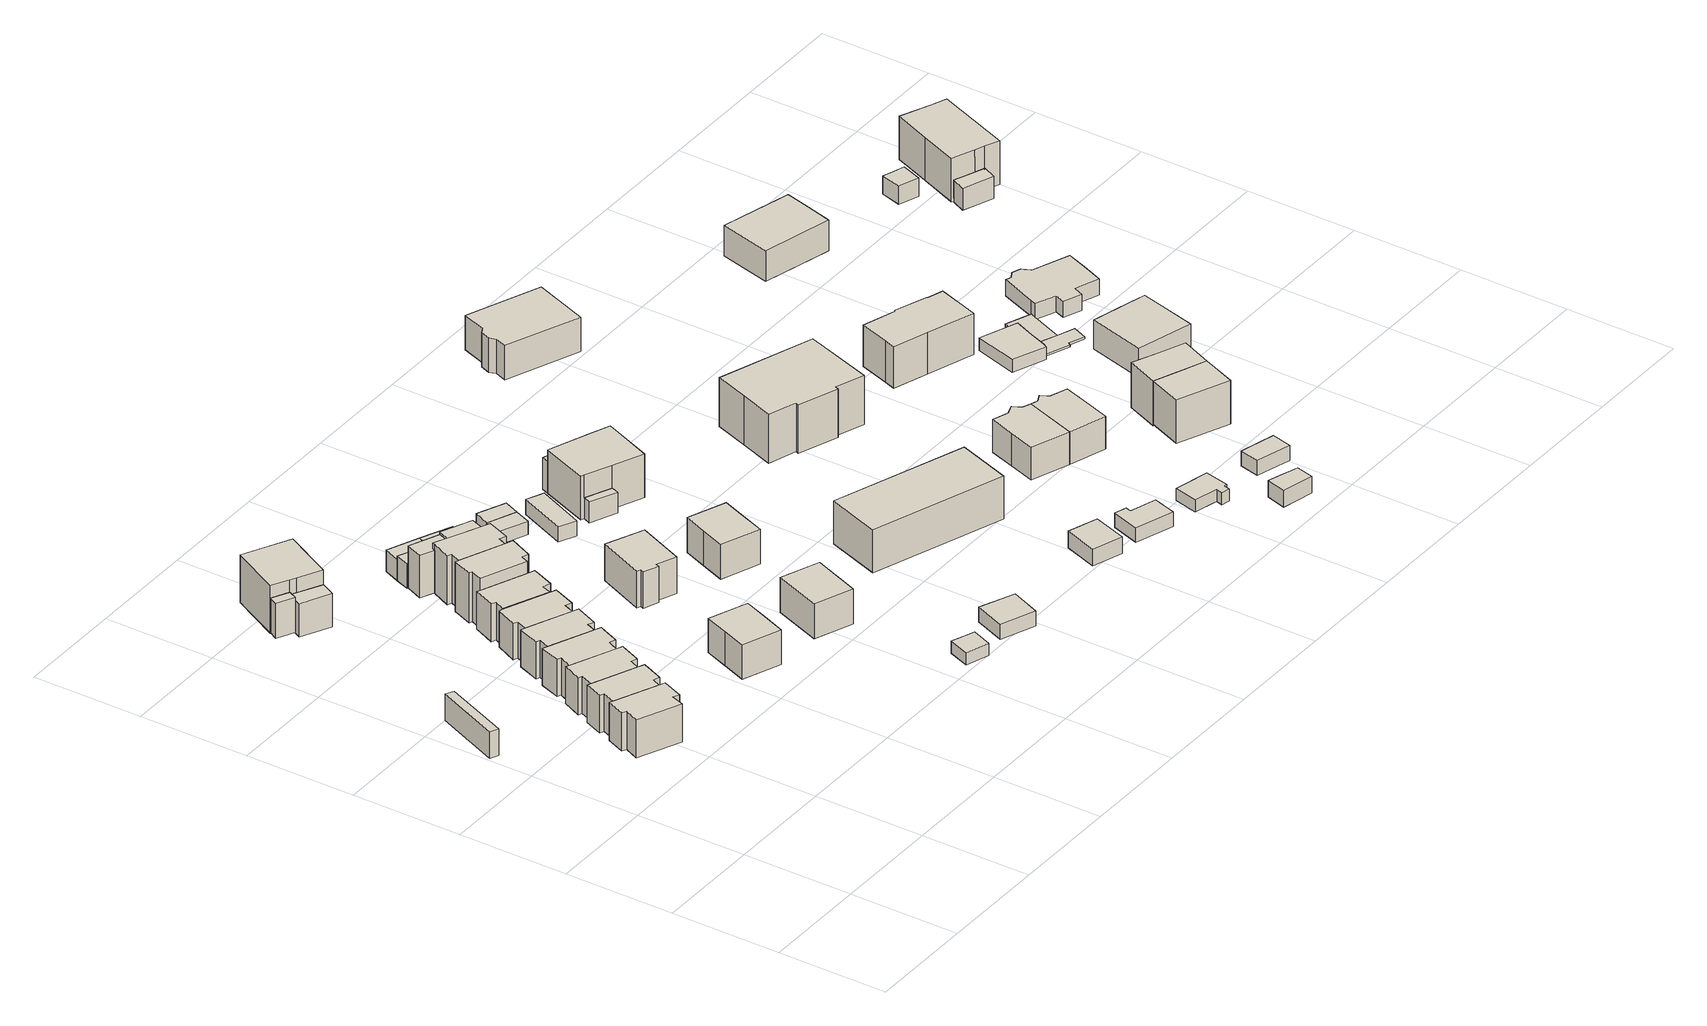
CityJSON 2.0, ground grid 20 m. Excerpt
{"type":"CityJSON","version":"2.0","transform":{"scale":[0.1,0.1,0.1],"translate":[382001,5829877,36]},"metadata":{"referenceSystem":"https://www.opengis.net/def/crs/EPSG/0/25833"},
"CityObjects":{
"building1":{"type":"Building","attributes":{"Gemeindeschluessel":"11000012","BezugspunktDach":"2200","function":"51009_1610","measuredHeight":4.92,"storeysAboveGround":0},"address":[{"country":"Germany","locality":"Berlin"}],"geometry":[{"type":"Solid","lod":"1","boundaries":[[[[0,1,2,3]],[[4,5,6,7]],[[4,7,3,2]],[[5,4,2,1]],[[6,5,1,0]],[[7,6,0,3]]]]}]},
"building2":{"type":"Building","attributes":{"Gemeindeschluessel":"11000012","BezugspunktDach":"2200","function":"31001_1010","measuredHeight":7.1,"storeysAboveGround":2},"address":[{"country":"Germany","locality":"Berlin","thoroughfareNumber":"9H","thoroughfareName":"Beyschlagstraße"}],"geometry":[{"type":"Solid","lod":"1","boundaries":[[[[8,9,10,11,12,13,14,15,16,17]],[[18,19,20,21,22,23,24,25,26,27]],[[18,27,17,16]],[[19,18,16,15]],[[20,19,15,14]],[[21,20,14,13]],[[22,21,13,12]],[[23,22,12,11]],[[24,23,11,10]],[[25,24,10,9]],[[26,25,9,8]],[[27,26,8,17]]]]}]},
"building3":{"type":"Building","attributes":{"Gemeindeschluessel":"11000012","BezugspunktDach":"2200","function":"31001_1010","measuredHeight":6.97,"storeysAboveGround":2},"address":[{"country":"Germany","locality":"Berlin","thoroughfareNumber":"9G","thoroughfareName":"Beyschlagstraße"}],"geometry":[{"type":"Solid","lod":"1","boundaries":[[[[28,29,30,31,32,33,34,35,36,37]],[[38,39,40,41,42,43,44,45,22,21]],[[38,21,37,36]],[[39,38,36,35]],[[40,39,35,34]],[[41,40,34,33]],[[42,41,33,32]],[[43,42,32,31]],[[44,43,31,30]],[[45,44,30,29]],[[22,45,29,28]],[[21,22,28,37]]]]}]},
"building4":{"type":"Building","attributes":{"Gemeindeschluessel":"11000012","BezugspunktDach":"2200","function":"31001_1010","measuredHeight":6.94,"storeysAboveGround":2},"address":[{"country":"Germany","locality":"Berlin","thoroughfareNumber":"9F","thoroughfareName":"Beyschlagstraße"}],"geometry":[{"type":"Solid","lod":"1","boundaries":[[[[46,47,48,49,50,51,52,53,54,55]],[[56,57,58,59,60,61,62,63,42,41]],[[56,41,55,54]],[[57,56,54,53]],[[58,57,53,52]],[[59,58,52,51]],[[60,59,51,50]],[[61,60,50,49]],[[62,61,49,48]],[[63,62,48,47]],[[42,63,47,46]],[[41,42,46,55]]]]}]},
"building5":{"type":"Building","attributes":{"Gemeindeschluessel":"11000012","BezugspunktDach":"2200","function":"31001_1010","measuredHeight":6.97,"storeysAboveGround":2},"address":[{"country":"Germany","locality":"Berlin","thoroughfareNumber":"9E","thoroughfareName":"Beyschlagstraße"}],"geometry":[{"type":"Solid","lod":"1","boundaries":[[[[50,64,65,66,67,68,69,70,71,51]],[[72,73,74,75,76,77,78,79,60,59]],[[72,59,51,71]],[[73,72,71,70]],[[74,73,70,69]],[[75,74,69,68]],[[76,75,68,67]],[[77,76,67,66]],[[78,77,66,65]],[[79,78,65,64]],[[60,79,64,50]],[[59,60,50,51]]]]}]},
"building6":{"type":"Building","attributes":{"Gemeindeschluessel":"11000012","BezugspunktDach":"2200","function":"31001_1010","measuredHeight":6.93,"storeysAboveGround":2},"address":[{"country":"Germany","locality":"Berlin","thoroughfareNumber":"9D","thoroughfareName":"Beyschlagstraße"}],"geometry":[{"type":"Solid","lod":"1","boundaries":[[[[67,80,81,82,83,84,85,86,87,68]],[[88,89,90,91,92,93,94,95,76,75]],[[88,75,68,87]],[[89,88,87,86]],[[90,89,86,85]],[[91,90,85,84]],[[92,91,84,83]],[[93,92,83,82]],[[94,93,82,81]],[[95,94,81,80]],[[76,95,80,67]],[[75,76,67,68]]]]}]},
"building7":{"type":"Building","attributes":{"Gemeindeschluessel":"11000012","function":"31001_1010"},"address":[{"country":"Germany","locality":"Berlin","thoroughfareNumber":"11A","thoroughfareName":"Beyschlagstraße"}],"children":["building7-1","building7-2","building7-3"]},
"building7-1":{"type":"BuildingPart","attributes":{"BezugspunktDach":"2200","measuredHeight":11.48,"storeysAboveGround":2},"parents":["building7"],"geometry":[{"type":"MultiSurface","lod":"1","boundaries":[[[96,97,98,99,100,101]],[[102,103,104,105,106,107]],[[102,107,101,100]],[[103,102,100,99]],[[104,103,99,98]],[[108,109,98,97]],[[106,110,108,105,97,96]],[[107,106,111,112,113,114,115,96,101]],[[105,104,109,108]],[[105,108,110,106]],[[115,114,113,112,111]]]}]},
"building7-2":{"type":"BuildingPart","attributes":{"BezugspunktDach":"2200","measuredHeight":6.22,"storeysAboveGround":2},"parents":["building7"],"geometry":[{"type":"MultiSurface","lod":"1","boundaries":[[[116,109,110,117,118]],[[119,106,104,120,121]],[[119,121,118,117]],[[106,119,122,112]],[[123,105,124]],[[120,104,109,116]],[[121,120,116,118]],[[112,122,117,110]],[[125,104,124,105,108,109]],[[106,110,108,105,123]]]}]},
"building7-3":{"type":"BuildingPart","attributes":{"BezugspunktDach":"2200","measuredHeight":6.48,"storeysAboveGround":2},"parents":["building7"],"geometry":[{"type":"MultiSurface","lod":"1","boundaries":[[[126,115,114,127]],[[113,112,122,128]],[[113,128,127,114]],[[117,110,115,126]],[[128,122,126,127]],[[112,113,114,115]],[[122,112,110,117]]]}]},
"building8":{"type":"Building","attributes":{"Gemeindeschluessel":"11000012","BezugspunktDach":"2200","function":"31001_1010","measuredHeight":6.89,"storeysAboveGround":2},"address":[{"country":"Germany","locality":"Berlin","thoroughfareNumber":"9C","thoroughfareName":"Beyschlagstraße"}],"geometry":[{"type":"Solid","lod":"1","boundaries":[[[[83,129,130,131,132,133,134,135,136,84]],[[137,138,139,140,141,142,143,144,145,146]],[[137,146,84,136]],[[138,137,136,135]],[[139,138,135,134]],[[140,139,134,133]],[[141,140,133,132]],[[142,141,132,131]],[[143,142,131,130]],[[144,143,130,129]],[[145,144,129,83]],[[146,145,83,84]]]]}]},
"building9":{"type":"Building","attributes":{"Gemeindeschluessel":"11000012","BezugspunktDach":"2200","function":"31001_1010","measuredHeight":6.99,"storeysAboveGround":2},"address":[{"country":"Germany","locality":"Berlin","thoroughfareNumber":"9B","thoroughfareName":"Beyschlagstraße"}],"geometry":[{"type":"Solid","lod":"1","boundaries":[[[[147,148,149,150,151,152,153,154,155,156]],[[157,158,159,160,161,162,163,164,165,166]],[[157,166,156,155]],[[158,157,155,154]],[[159,158,154,153]],[[160,159,153,152]],[[161,160,152,151]],[[162,161,151,150]],[[163,162,150,149]],[[164,163,149,148]],[[165,164,148,147]],[[166,165,147,156]]]]}]},
"building10":{"type":"Building","attributes":{"Gemeindeschluessel":"11000012","BezugspunktDach":"2200","function":"31001_1010","measuredHeight":9.22,"storeysAboveGround":1},"address":[{"country":"Germany","locality":"Berlin","thoroughfareNumber":"7D","thoroughfareName":"Beyschlagstraße"}],"geometry":[{"type":"Solid","lod":"1","boundaries":[[[[167,168,169,170,171,172]],[[173,174,175,176,177,178]],[[173,178,172,171]],[[174,173,171,170]],[[175,174,170,169]],[[176,175,169,168]],[[177,176,168,167]],[[178,177,167,172]]]]}]},
"building11":{"type":"Building","attributes":{"Gemeindeschluessel":"11000012","BezugspunktDach":"2200","function":"31001_1010","measuredHeight":9.22,"storeysAboveGround":2},"address":[{"country":"Germany","locality":"Berlin","thoroughfareNumber":"9A","thoroughfareName":"Beyschlagstraße"}],"geometry":[{"type":"Solid","lod":"1","boundaries":[[[[179,180,181,182,183,184,185,186,187,188]],[[189,190,191,192,193,194,195,196,197,198]],[[189,198,188,187]],[[190,189,187,186]],[[191,190,186,185]],[[192,191,185,184]],[[193,192,184,183]],[[194,193,183,182]],[[195,194,182,181]],[[196,195,181,180]],[[197,196,180,179]],[[198,197,179,188]]]]}]},
"building12":{"type":"Building","attributes":{"Gemeindeschluessel":"11000012","BezugspunktDach":"2200","function":"31001_2463","measuredHeight":7.92,"storeysAboveGround":1},"address":[{"country":"Germany","locality":"Berlin","thoroughfareNumber":"9 (2)","thoroughfareName":"Beyschlagstraße"}],"geometry":[{"type":"Solid","lod":"1","boundaries":[[[[199,200,201,202,203,204]],[[205,206,207,208,209,210]],[[205,210,204,203]],[[206,205,203,202]],[[207,206,202,201]],[[208,207,201,200]],[[209,208,200,199]],[[210,209,199,204]]]]}]},
"building13":{"type":"Building","attributes":{"Gemeindeschluessel":"11000012","BezugspunktDach":"2200","function":"31001_1010","measuredHeight":9.06,"storeysAboveGround":2},"address":[{"country":"Germany","locality":"Berlin","thoroughfareNumber":"9","thoroughfareName":"Beyschlagstraße"}],"geometry":[{"type":"Solid","lod":"1","boundaries":[[[[211,212,213,214,215,216,217,218,219,220,221]],[[222,223,224,225,226,227,228,229,230,193,192]],[[222,192,221,220]],[[223,222,220,219]],[[224,223,219,218]],[[225,224,218,217]],[[226,225,217,216]],[[227,226,216,215]],[[228,227,215,214]],[[229,228,214,213]],[[230,229,213,212]],[[193,230,212,211]],[[192,193,211,221]]]]}]},
"building14":{"type":"Building","attributes":{"Gemeindeschluessel":"11000012","BezugspunktDach":"2200","function":"31001_1312","measuredHeight":3.1,"storeysAboveGround":1},"address":[{"country":"Germany","locality":"Berlin","thoroughfareNumber":"1 (7)","thoroughfareName":"Am Tegelgrund"}],"geometry":[{"type":"Solid","lod":"1","boundaries":[[[[231,232,233,234,235]],[[236,237,238,239,240]],[[236,240,235,234]],[[237,236,234,233]],[[238,237,233,232]],[[239,238,232,231]],[[240,239,231,235]]]]}]},
"building15":{"type":"Building","attributes":{"Gemeindeschluessel":"11000012","BezugspunktDach":"2200","function":"31001_2463","measuredHeight":5.17,"storeysAboveGround":1},"address":[{"country":"Germany","locality":"Berlin","thoroughfareNumber":"9G (1)","thoroughfareName":"Beyschlagstraße"}],"geometry":[{"type":"Solid","lod":"1","boundaries":[[[[241,242,243,244,245,246]],[[247,248,249,206,250,251]],[[247,251,246,245]],[[248,247,245,244]],[[249,248,244,243]],[[206,249,243,242]],[[250,206,242,241]],[[251,250,241,246]]]]}]},
"building16":{"type":"Building","attributes":{"Gemeindeschluessel":"11000012","BezugspunktDach":"2200","function":"31001_2463","measuredHeight":3.97,"storeysAboveGround":1},"address":[{"country":"Germany","locality":"Berlin","thoroughfareNumber":"9B (1)","thoroughfareName":"Beyschlagstraße"}],"geometry":[{"type":"Solid","lod":"1","boundaries":[[[[252,253,254,255]],[[256,257,249,247]],[[256,247,255,254]],[[257,256,254,253]],[[249,257,253,252]],[[247,249,252,255]]]]}]},
"building17":{"type":"Building","attributes":{"Gemeindeschluessel":"11000012","BezugspunktDach":"2200","function":"31001_2463","measuredHeight":8.81,"storeysAboveGround":1},"address":[{"country":"Germany","locality":"Berlin","thoroughfareNumber":"9 (1)","thoroughfareName":"Beyschlagstraße"}],"geometry":[{"type":"Solid","lod":"1","boundaries":[[[[258,259,260,261]],[[206,262,263,207]],[[206,207,261,260]],[[262,206,260,259]],[[263,262,259,258]],[[207,263,258,261]]]]}]},
"building18":{"type":"Building","attributes":{"Gemeindeschluessel":"11000012","BezugspunktDach":"2200","function":"31001_2463","measuredHeight":4.01,"storeysAboveGround":1},"address":[{"country":"Germany","locality":"Berlin","thoroughfareNumber":"9D (1)","thoroughfareName":"Beyschlagstraße"}],"geometry":[{"type":"Solid","lod":"1","boundaries":[[[[264,265,252,266]],[[249,267,262,206]],[[249,206,266,252]],[[267,249,252,265]],[[262,267,265,264]],[[206,262,264,266]]]]}]},
"building19":{"type":"Building","attributes":{"Gemeindeschluessel":"11000012","BezugspunktDach":"2200","function":"31001_2463","measuredHeight":4.01,"storeysAboveGround":1},"address":[{"country":"Germany","locality":"Berlin","thoroughfareNumber":"9C (1)","thoroughfareName":"Beyschlagstraße"}],"geometry":[{"type":"Solid","lod":"1","boundaries":[[[[265,268,253,252]],[[257,269,267,249]],[[257,249,252,253]],[[269,257,253,268]],[[267,269,268,265]],[[249,267,265,252]]]]}]},
"building20":{"type":"Building","attributes":{"Gemeindeschluessel":"11000012","BezugspunktDach":"2200","function":"31001_1010","measuredHeight":8.85,"storeysAboveGround":1},"address":[{"country":"Germany","locality":"Berlin","thoroughfareNumber":"7C","thoroughfareName":"Beyschlagstraße"}],"geometry":[{"type":"Solid","lod":"1","boundaries":[[[[270,271,272,273,274]],[[275,276,277,278,279]],[[275,279,274,273]],[[276,275,273,272]],[[277,276,272,271]],[[278,277,271,270]],[[279,278,270,274]]]]}]},
"building21":{"type":"Building","attributes":{"Gemeindeschluessel":"11000012","BezugspunktDach":"2200","function":"31001_1010","measuredHeight":8.22,"storeysAboveGround":1},"address":[{"country":"Germany","locality":"Berlin","thoroughfareNumber":"7A","thoroughfareName":"Beyschlagstraße"}],"geometry":[{"type":"Solid","lod":"1","boundaries":[[[[280,281,282,283,284,285,286,287]],[[288,289,290,291,292,293,294,295]],[[288,295,287,286]],[[289,288,286,285]],[[290,289,285,284]],[[291,290,284,283]],[[292,291,283,282]],[[293,292,282,281]],[[294,293,281,280]],[[295,294,280,287]]]]}]},
"building22":{"type":"Building","attributes":{"Gemeindeschluessel":"11000012","BezugspunktDach":"2200","function":"31001_1312","measuredHeight":2.81,"storeysAboveGround":1},"address":[{"country":"Germany","locality":"Berlin","thoroughfareNumber":"1 (6)","thoroughfareName":"Am Tegelgrund"}],"geometry":[{"type":"Solid","lod":"1","boundaries":[[[[296,297,298,299]],[[300,301,302,303]],[[300,303,299,298]],[[301,300,298,297]],[[302,301,297,296]],[[303,302,296,299]]]]}]},
"building23":{"type":"Building","attributes":{"Gemeindeschluessel":"11000012","BezugspunktDach":"2200","function":"31001_2463","measuredHeight":2.48,"storeysAboveGround":1},"address":[{"country":"Germany","locality":"Berlin","thoroughfareNumber":"9A (2)","thoroughfareName":"Beyschlagstraße"}],"geometry":[{"type":"Solid","lod":"1","boundaries":[[[[304,305,306,307]],[[308,309,310,311]],[[308,311,307,306]],[[309,308,306,305]],[[310,309,305,304]],[[311,310,304,307]]]]}]},
"building24":{"type":"Building","attributes":{"Gemeindeschluessel":"11000012","BezugspunktDach":"2200","function":"31001_2463","measuredHeight":2.49,"storeysAboveGround":1},"address":[{"country":"Germany","locality":"Berlin","thoroughfareNumber":"9A (1)","thoroughfareName":"Beyschlagstraße"}],"geometry":[{"type":"Solid","lod":"1","boundaries":[[[[305,312,313,306]],[[314,315,309,308]],[[314,308,306,313]],[[315,314,313,312]],[[309,315,312,305]],[[308,309,305,306]]]]}]},
"building25":{"type":"Building","attributes":{"Gemeindeschluessel":"11000012","BezugspunktDach":"2200","function":"31001_1010","measuredHeight":8.07,"storeysAboveGround":1},"address":[{"country":"Germany","locality":"Berlin","thoroughfareNumber":"7B","thoroughfareName":"Beyschlagstraße"}],"geometry":[{"type":"Solid","lod":"1","boundaries":[[[[316,317,318,319,320,321]],[[322,323,324,325,326,327]],[[322,327,321,320]],[[323,322,320,319]],[[324,323,319,318]],[[325,324,318,317]],[[326,325,317,316]],[[327,326,316,321]]]]}]},
"building26":{"type":"Building","attributes":{"Gemeindeschluessel":"11000012","BezugspunktDach":"2200","function":"31001_2463","measuredHeight":2.75,"storeysAboveGround":1},"address":[{"country":"Germany","locality":"Berlin","thoroughfareNumber":"7 (1)","thoroughfareName":"Beyschlagstraße"}],"geometry":[{"type":"Solid","lod":"1","boundaries":[[[[328,329,330,331]],[[332,333,334,335]],[[332,335,331,330]],[[333,332,330,329]],[[334,333,329,328]],[[335,334,328,331]]]]}]},
"building27":{"type":"Building","attributes":{"Gemeindeschluessel":"11000012","function":"31001_1010"},"address":[{"country":"Germany","locality":"Berlin","thoroughfareNumber":"7","thoroughfareName":"Beyschlagstraße"}],"children":["building27-1","building27-2","building27-3"]},
"building27-1":{"type":"BuildingPart","attributes":{"BezugspunktDach":"2200","measuredHeight":10.33,"storeysAboveGround":2},"parents":["building27"],"geometry":[{"type":"MultiSurface","lod":"1","boundaries":[[[336,337,338,339,340,341,342]],[[343,344,345,346,347,348,349]],[[343,349,342,341]],[[350,351,341,340]],[[345,344,340,339]],[[346,345,339,338]],[[347,346,338,337]],[[352,353,337,336]],[[349,348,336,342]],[[344,343,351,350]],[[348,347,353,352]]]}]},
"building27-2":{"type":"BuildingPart","attributes":{"BezugspunktDach":"2200","measuredHeight":3.9,"storeysAboveGround":2},"parents":["building27"],"geometry":[{"type":"MultiSurface","lod":"1","boundaries":[[[354,353,352,355]],[[348,347,356,357]],[[348,357,355,352]],[[356,347,353,354]],[[357,356,354,355]],[[347,348,352,353,358]]]}]},
"building27-3":{"type":"BuildingPart","attributes":{"BezugspunktDach":"2200","measuredHeight":5.83,"storeysAboveGround":2},"parents":["building27"],"geometry":[{"type":"MultiSurface","lod":"1","boundaries":[[[350,359,360,351]],[[361,362,344,343]],[[361,343,351,360]],[[362,361,360,359]],[[344,362,359,350]],[[343,344,350,351,363]]]}]},
"building28":{"type":"Building","attributes":{"Gemeindeschluessel":"11000012","BezugspunktDach":"2200","function":"31001_1312","measuredHeight":3.16,"storeysAboveGround":1},"address":[{"country":"Germany","locality":"Berlin","thoroughfareNumber":"1 (5)","thoroughfareName":"Am Tegelgrund"}],"geometry":[{"type":"Solid","lod":"1","boundaries":[[[[364,365,366,367]],[[368,369,370,371]],[[368,371,367,366]],[[369,368,366,365]],[[370,369,365,364]],[[371,370,364,367]]]]}]},
"building29":{"type":"Building","attributes":{"Gemeindeschluessel":"11000012","BezugspunktDach":"2200","function":"31001_1010","measuredHeight":9.58,"storeysAboveGround":2},"address":[{"country":"Germany","locality":"Berlin","thoroughfareNumber":"5A, 5B, 5C, 5D","thoroughfareName":"Beyschlagstraße"}],"geometry":[{"type":"Solid","lod":"1","boundaries":[[[[372,373,374,375]],[[376,377,378,379]],[[376,379,375,374]],[[377,376,374,373]],[[378,377,373,372]],[[379,378,372,375]]]]}]},
"building30":{"type":"Building","attributes":{"Gemeindeschluessel":"11000012","BezugspunktDach":"2200","function":"31001_1312","measuredHeight":2.61,"storeysAboveGround":1},"address":[{"country":"Germany","locality":"Berlin","thoroughfareNumber":"1 (4)","thoroughfareName":"Am Tegelgrund"}],"geometry":[{"type":"Solid","lod":"1","boundaries":[[[[380,381,382,383,384,385]],[[386,387,388,389,390,391]],[[386,391,385,384]],[[387,386,384,383]],[[388,387,383,382]],[[389,388,382,381]],[[390,389,381,380]],[[391,390,380,385]]]]}]},
"building31":{"type":"Building","attributes":{"Gemeindeschluessel":"11000012","BezugspunktDach":"2200","function":"31001_1312","measuredHeight":2.2,"storeysAboveGround":1},"address":[{"country":"Germany","locality":"Berlin","thoroughfareNumber":"1 (3)","thoroughfareName":"Am Tegelgrund"}],"geometry":[{"type":"Solid","lod":"1","boundaries":[[[[392,393,394,395,396,397,398,399]],[[400,401,402,403,404,405,406,407]],[[400,407,399,398]],[[401,400,398,397]],[[402,401,397,396]],[[403,402,396,395]],[[404,403,395,394]],[[405,404,394,393]],[[406,405,393,392]],[[407,406,392,399]]]]}]},
"building32":{"type":"Building","attributes":{"Gemeindeschluessel":"11000012","BezugspunktDach":"2200","function":"31001_1312","measuredHeight":3.75,"storeysAboveGround":1},"address":[{"country":"Germany","locality":"Berlin","thoroughfareNumber":"1 (2)","thoroughfareName":"Am Tegelgrund"}],"geometry":[{"type":"Solid","lod":"1","boundaries":[[[[408,409,410,411,412]],[[413,414,415,416,417]],[[413,417,412,411]],[[414,413,411,410]],[[415,414,410,409]],[[416,415,409,408]],[[417,416,408,412]]]]}]},
"building33":{"type":"Building","attributes":{"Gemeindeschluessel":"11000012","BezugspunktDach":"2200","function":"31001_1010","measuredHeight":12.47,"storeysAboveGround":2},"address":[{"country":"Germany","locality":"Berlin","thoroughfareNumber":"5","thoroughfareName":"Beyschlagstraße"}],"geometry":[{"type":"Solid","lod":"1","boundaries":[[[[418,419,420,421,422,423,424,425,426,427]],[[428,429,430,431,432,433,434,435,436,437]],[[428,437,427,426]],[[429,428,426,425]],[[430,429,425,424]],[[431,430,424,423]],[[432,431,423,422]],[[433,432,422,421]],[[434,433,421,420]],[[435,434,420,419]],[[436,435,419,418]],[[437,436,418,427]]]]}]},
"building34":{"type":"Building","attributes":{"Gemeindeschluessel":"11000012","BezugspunktDach":"2200","function":"31001_1010","measuredHeight":8.76,"storeysAboveGround":2},"address":[{"country":"Germany","locality":"Berlin","thoroughfareNumber":"3B","thoroughfareName":"Beyschlagstraße"}],"geometry":[{"type":"Solid","lod":"1","boundaries":[[[[438,439,440,441,442,443,444,445,446]],[[447,448,449,450,451,452,453,454,455]],[[447,455,446,445]],[[448,447,445,444]],[[449,448,444,443]],[[450,449,443,442]],[[451,450,442,441]],[[452,451,441,440]],[[453,452,440,439]],[[454,453,439,438]],[[455,454,438,446]]]]}]},
"building35":{"type":"Building","attributes":{"Gemeindeschluessel":"11000012","BezugspunktDach":"2200","function":"31001_1312","measuredHeight":2.81,"storeysAboveGround":1},"address":[{"country":"Germany","locality":"Berlin","thoroughfareNumber":"1 (1)","thoroughfareName":"Am Tegelgrund"}],"geometry":[{"type":"Solid","lod":"1","boundaries":[[[[456,457,458,459]],[[460,461,462,463]],[[460,463,459,458]],[[461,460,458,457]],[[462,461,457,456]],[[463,462,456,459]]]]}]},
"building36":{"type":"Building","attributes":{"Gemeindeschluessel":"11000012","BezugspunktDach":"2200","function":"31001_1010","measuredHeight":8.23,"storeysAboveGround":1},"address":[{"country":"Germany","locality":"Berlin","thoroughfareNumber":"6B","thoroughfareName":"Beyschlagstraße"}],"geometry":[{"type":"Solid","lod":"1","boundaries":[[[[464,465,466,467,468,469,470,471]],[[472,473,474,475,476,477,478,479]],[[472,479,471,470]],[[473,472,470,469]],[[474,473,469,468]],[[475,474,468,467]],[[476,475,467,466]],[[477,476,466,465]],[[478,477,465,464]],[[479,478,464,471]]]]}]},
"building37":{"type":"Building","attributes":{"Gemeindeschluessel":"11000012","BezugspunktDach":"2200","function":"31001_1010","measuredHeight":8.71,"storeysAboveGround":2},"address":[{"country":"Germany","locality":"Berlin","thoroughfareNumber":"3A","thoroughfareName":"Beyschlagstraße"}],"geometry":[{"type":"Solid","lod":"1","boundaries":[[[[480,481,482,483,484,485,440,439,438]],[[453,452,486,487,488,489,490,491,454]],[[453,454,438,439]],[[452,453,439,440]],[[486,452,440,485]],[[487,486,485,484]],[[488,487,484,483]],[[489,488,483,482]],[[490,489,482,481]],[[491,490,481,480]],[[454,491,480,438]]]]}]},
"building38":{"type":"Building","attributes":{"Gemeindeschluessel":"11000012","BezugspunktDach":"2200","function":"31001_1010","measuredHeight":9.96,"storeysAboveGround":2},"address":[{"country":"Germany","locality":"Berlin","thoroughfareNumber":"1A","thoroughfareName":"Am Tegelgrund"}],"geometry":[{"type":"Solid","lod":"1","boundaries":[[[[492,493,494,495,496]],[[497,498,499,500,501]],[[497,501,496,495]],[[498,497,495,494]],[[499,498,494,493]],[[500,499,493,492]],[[501,500,492,496]]]]}]},
"building39":{"type":"Building","attributes":{"Gemeindeschluessel":"11000012","BezugspunktDach":"2200","function":"31001_1010","measuredHeight":10.19,"storeysAboveGround":2},"address":[{"country":"Germany","locality":"Berlin","thoroughfareNumber":"1B","thoroughfareName":"Am Tegelgrund"}],"geometry":[{"type":"Solid","lod":"1","boundaries":[[[[493,502,503,504,495]],[[505,506,507,508,509]],[[505,509,495,504]],[[506,505,504,503]],[[507,506,503,502]],[[508,507,502,493]],[[509,508,493,495]]]]}]},
"building40":{"type":"Building","attributes":{"Gemeindeschluessel":"11000012","BezugspunktDach":"2200","function":"31001_1010","measuredHeight":8.92,"storeysAboveGround":2},"address":[{"country":"Germany","locality":"Berlin","thoroughfareNumber":"3","thoroughfareName":"Beyschlagstraße"}],"geometry":[{"type":"Solid","lod":"1","boundaries":[[[[510,511,512,513,514,515,516,517,518,519]],[[520,521,522,523,524,525,526,527,528,529]],[[520,529,519,518]],[[521,520,518,517]],[[522,521,517,516]],[[523,522,516,515]],[[524,523,515,514]],[[525,524,514,513]],[[526,525,513,512]],[[527,526,512,511]],[[528,527,511,510]],[[529,528,510,519]]]]}]},
"building41":{"type":"Building","attributes":{"Gemeindeschluessel":"11000012","BezugspunktDach":"2200","function":"31001_2463","measuredHeight":2.43,"storeysAboveGround":1},"address":[{"country":"Germany","locality":"Berlin","thoroughfareNumber":"3 (1)","thoroughfareName":"Beyschlagstraße"}],"geometry":[{"type":"Solid","lod":"1","boundaries":[[[[530,531,532,533,534,535]],[[536,537,538,539,540,541]],[[536,541,535,534]],[[537,536,534,533]],[[538,537,533,532]],[[539,538,532,531]],[[540,539,531,530]],[[541,540,530,535]]]]}]},
"building42":{"type":"Building","attributes":{"Gemeindeschluessel":"11000012","BezugspunktDach":"2200","function":"31001_2000","measuredHeight":0.34,"storeysAboveGround":1},"address":[{"country":"Germany","locality":"Berlin","thoroughfareNumber":"1 (1)","thoroughfareName":"Beyschlagstraße"}],"geometry":[{"type":"Solid","lod":"1","boundaries":[[[[542,543,544,545,546,547,548]],[[538,549,550,551,552,553,539]],[[538,539,548,547]],[[549,538,547,546]],[[550,549,546,545]],[[551,550,545,544]],[[552,551,544,543]],[[553,552,543,542]],[[539,553,542,548]]]]}]},
"building43":{"type":"Building","attributes":{"Gemeindeschluessel":"11000012","BezugspunktDach":"2200","function":"31001_1010","measuredHeight":6.81,"storeysAboveGround":1},"address":[{"country":"Germany","locality":"Berlin","thoroughfareNumber":"1C","thoroughfareName":"Am Tegelgrund"}],"geometry":[{"type":"Solid","lod":"1","boundaries":[[[[554,555,556,557,558,559]],[[560,561,562,563,564,565]],[[560,565,559,558]],[[561,560,558,557]],[[562,561,557,556]],[[563,562,556,555]],[[564,563,555,554]],[[565,564,554,559]]]]}]},
"building44":{"type":"Building","attributes":{"Gemeindeschluessel":"11000012","BezugspunktDach":"2200","function":"51009_1610","measuredHeight":0.373,"storeysAboveGround":0},"address":[{"country":"Germany","locality":"Berlin"}],"geometry":[{"type":"Solid","lod":"1","boundaries":[[[[546,566,567,568,569,547]],[[537,570,571,572,549,538]],[[537,538,547,569]],[[570,537,569,568]],[[571,570,568,567]],[[572,571,567,566]],[[549,572,566,546]],[[538,549,546,547]]]]}]},
"building45":{"type":"Building","attributes":{"Gemeindeschluessel":"11000012","BezugspunktDach":"2200","function":"31001_1010","measuredHeight":7.42,"storeysAboveGround":1},"address":[{"country":"Germany","locality":"Berlin","thoroughfareNumber":"4","thoroughfareName":"Beyschlagstraße"}],"geometry":[{"type":"Solid","lod":"1","boundaries":[[[[573,574,575,576,577]],[[578,579,580,581,582]],[[578,582,577,576]],[[579,578,576,575]],[[580,579,575,574]],[[581,580,574,573]],[[582,581,573,577]]]]}]},
"building46":{"type":"Building","attributes":{"Gemeindeschluessel":"11000012","BezugspunktDach":"2200","function":"31001_1010","measuredHeight":3,"storeysAboveGround":2},"address":[{"country":"Germany","locality":"Berlin","thoroughfareNumber":"1","thoroughfareName":"Beyschlagstraße"}],"geometry":[{"type":"Solid","lod":"1","boundaries":[[[[583,584,585,586,587,588,589,590,591,592,593,594,595,596,597]],[[571,598,599,600,601,602,603,604,605,606,607,608,609,610,572]],[[571,572,597,596]],[[598,571,596,595]],[[599,598,595,594]],[[600,599,594,593]],[[601,600,593,592]],[[602,601,592,591]],[[603,602,591,590]],[[604,603,590,589]],[[605,604,589,588]],[[606,605,588,587]],[[607,606,587,586]],[[608,607,586,585]],[[609,608,585,584]],[[610,609,584,583]],[[572,610,583,597]]]]}]},
"building47":{"type":"Building","attributes":{"Gemeindeschluessel":"11000012","BezugspunktDach":"2200","function":"31001_2000","measuredHeight":4.11,"storeysAboveGround":1},"address":[{"country":"Germany","locality":"Berlin","thoroughfareNumber":"2 (4)","thoroughfareName":"Beyschlagstraße"}],"geometry":[{"type":"Solid","lod":"1","boundaries":[[[[611,612,613,614,615]],[[616,617,618,619,620]],[[616,620,615,614]],[[617,616,614,613]],[[618,617,613,612]],[[619,618,612,611]],[[620,619,611,615]]]]}]},
"building48":{"type":"Building","attributes":{"Gemeindeschluessel":"11000012","function":"31001_1010"},"address":[{"country":"Germany","locality":"Berlin","thoroughfareNumber":"2","thoroughfareName":"Beyschlagstraße"}],"children":["building48-1","building48-2"]},
"building48-1":{"type":"BuildingPart","attributes":{"BezugspunktDach":"2200","measuredHeight":11.55,"storeysAboveGround":2},"parents":["building48"],"geometry":[{"type":"MultiSurface","lod":"1","boundaries":[[[621,622,623,624,625,626,627,628,629]],[[630,631,632,633,634,635,636,637,638]],[[630,638,629,628]],[[631,630,628,627]],[[632,631,627,626]],[[633,632,626,625]],[[634,633,625,624]],[[635,634,624,623]],[[636,635,623,622]],[[639,640,641,622,621]],[[638,642,643,639,621,629]],[[637,636,641,640,639]],[[637,639,643,642]]]}]},
"building48-2":{"type":"BuildingPart","attributes":{"BezugspunktDach":"2200","measuredHeight":4.71,"storeysAboveGround":2},"parents":["building48"],"geometry":[{"type":"MultiSurface","lod":"1","boundaries":[[[644,640,643,645]],[[646,647,648,649]],[[646,649,645,643]],[[647,646,642,637,636,640]],[[648,647,640,644]],[[649,648,644,645]],[[640,636,637,639]],[[643,639,637,642]]]}]}
},
"vertices":[
[18,673,54],[68,790,54],[54,798,54],[3,680,54],[54,798,4],[68,790,4],[18,673,4],[3,680,4],
[211,458,74],[219,481,74],[230,476,74],[246,514,74],[236,518,74],[158,552,74],[151,555,74],[137,522,74],[145,518,74],[133,492,74],[145,518,3],[137,522,3],[151,555,3],[158,552,3],[236,518,3],[246,514,3],[230,476,3],[219,481,3],[211,458,3],[133,492,3],
[236,518,73],[244,535,73],[255,530,73],[272,570,73],[261,575,73],[181,609,73],[174,612,73],[160,579,73],[168,576,73],[158,552,73],[168,576,3],[160,579,3],[174,612,3],[181,609,3],[261,575,3],[272,570,3],[255,530,3],[244,535,3],
[261,575,72],[269,593,72],[280,589,72],[297,628,72],[286,633,72],[206,667,72],[200,670,72],[184,635,72],[191,633,72],[181,609,72],[191,633,3],[184,635,3],[200,670,3],[206,667,3],[286,633,3],[297,628,3],[280,589,3],[269,593,3],
[295,652,72],[306,647,72],[323,686,72],[311,691,72],[231,725,72],[223,729,72],[209,692,72],[216,689,72],[216,689,3],[209,692,3],[223,729,3],[231,725,3],[311,691,3],[323,686,3],[306,647,3],[295,652,3],
[318,708,72],[329,703,72],[347,744,72],[336,749,72],[256,783,72],[248,786,72],[232,747,72],[239,744,72],[239,744,3],[232,747,3],[248,786,3],[256,783,3],[336,749,3],[347,744,3],[329,703,3],[318,708,3],
[139,1147,92],[150,1141,92],[191,1119,92],[238,1208,92],[155,1251,92],[109,1163,92],[155,1251,3],[238,1208,3],[191,1119,3],[150,1141,3],[139,1147,3],[109,1163,3],[150,1141,65],[191,1119,65],[139,1147,65],[139,1147,10],[139,1147,4],[109,1163,4],[109,1163,69],[139,1147,69],
[178,1093,65],[131,1131,65],[125,1120,65],[131,1131,3],[178,1093,3],[125,1120,3],[131,1131,4],[149,1142,3],[182,1124,3],[191,1119,29],
[131,1131,69],[100,1147,69],[100,1147,4],
[343,767,72],[355,762,72],[372,803,72],[361,808,72],[281,842,72],[274,844,72],[256,806,72],[264,803,72],[264,803,4],[256,806,4],[274,844,4],[281,842,4],[361,808,4],[372,803,4],[355,762,4],[343,767,4],[336,749,4],[256,783,4],
[361,808,73],[367,825,73],[381,820,73],[398,861,73],[385,866,73],[304,900,73],[298,903,73],[281,864,73],[289,860,73],[281,842,73],[289,860,3],[281,864,3],[298,903,3],[304,900,3],[385,866,3],[398,861,3],[381,820,3],[367,825,3],[361,808,3],[281,842,3],
[480,453,67],[497,496,67],[514,539,67],[444,566,67],[428,523,67],[411,480,67],[428,523,3],[444,566,3],[514,539,3],[497,496,3],[480,453,3],[411,480,3],
[385,866,95],[391,881,95],[403,876,95],[422,918,95],[409,923,95],[330,956,95],[322,959,95],[307,923,95],[313,921,95],[304,900,95],[313,921,2],[307,923,2],[322,959,2],[330,956,2],[409,923,2],[422,918,2],[403,876,2],[391,881,2],[385,866,2],[304,900,2],
[347,1015,82],[349,1020,82],[377,1007,82],[389,1033,82],[335,1056,82],[322,1026,82],[335,1056,3],[389,1033,3],[377,1007,3],[349,1020,3],[347,1015,3],[322,1026,3],
[409,923,93],[416,940,93],[429,935,93],[445,976,93],[434,981,93],[377,1007,93],[349,1020,93],[347,1015,93],[331,980,93],[339,977,93],[330,956,93],[339,977,2],[331,980,2],[347,1015,2],[349,1020,2],[377,1007,2],[434,981,2],[445,976,2],[429,935,2],[416,940,2],
[637,169,61],[652,205,61],[631,213,61],[610,221,61],[595,183,61],[610,221,38],[631,213,38],[652,205,38],[637,169,38],[595,183,38],
[361,1045,49],[389,1033,49],[399,1058,49],[371,1070,49],[343,1082,49],[333,1057,49],[343,1082,3],[371,1070,3],[399,1058,3],[361,1045,3],[333,1057,3],
[399,1058,43],[412,1087,43],[355,1111,43],[343,1082,43],[355,1111,3],[412,1087,3],
[434,981,87],[445,1009,87],[389,1033,87],[377,1007,87],[445,1009,3],[434,981,3],
[445,1009,43],[455,1033,43],[389,1033,43],[455,1033,3],
[468,1062,43],[468,1062,3],
[639,425,67],[656,468,67],[673,511,67],[603,538,67],[570,452,67],[603,538,2],[673,511,2],[656,468,2],[639,425,2],[570,452,2],
[495,727,70],[493,721,70],[520,710,70],[522,716,70],[557,701,70],[593,786,70],[525,815,70],[488,730,70],[525,815,2],[593,786,2],[557,701,2],[522,716,2],[520,710,2],[493,721,2],[495,727,2],[488,730,2],
[746,154,67],[769,208,67],[706,234,67],[684,179,67],[706,234,39],[769,208,39],[746,154,39],[684,179,39],
[565,986,28],[577,1015,28],[525,1037,28],[513,1008,28],[525,1037,3],[577,1015,3],[565,986,3],[513,1008,3],
[589,1043,28],[538,1065,28],[538,1065,3],[589,1043,3],
[699,640,67],[715,683,67],[732,726,67],[663,753,67],[646,710,67],[629,667,67],[646,710,2],[663,753,2],[732,726,2],[715,683,2],[699,640,2],[629,667,2],
[606,922,30],[643,1008,30],[612,1022,30],[575,936,30],[612,1022,2],[643,1008,2],[606,922,2],[575,936,2],
[653,940,83],[700,919,83],[755,895,83],[792,984,83],[754,999,83],[681,1027,83],[647,942,83],[681,1027,2],[754,999,2],[792,984,2],[755,895,2],[700,919,2],[653,940,2],[647,942,2],[754,999,61],[681,1027,61],[653,940,41],[700,919,41],
[695,905,41],[647,926,41],[695,905,2],[647,926,2],[700,919,12],
[758,1011,61],[686,1040,61],[686,1040,2],[758,1011,2],[681,1027,17],
[994,158,69],[1014,219,69],[960,237,69],[938,176,69],[960,237,38],[1014,219,38],[994,158,38],[938,176,38],
[1013,394,85],[1047,491,85],[807,575,85],[773,478,85],[807,575,5],[1047,491,5],[1013,394,5],[773,478,5],
[1103,136,64],[1116,178,64],[1068,193,64],[1071,203,64],[1050,210,64],[1033,159,64],[1050,210,37],[1071,203,37],[1068,193,37],[1116,178,37],[1103,136,37],[1033,159,37],
[1196,117,62],[1192,105,62],[1208,101,62],[1211,113,62],[1217,112,62],[1227,156,62],[1163,171,62],[1152,128,62],[1163,171,40],[1227,156,40],[1217,112,40],[1211,113,40],[1208,101,40],[1192,105,40],[1196,117,40],[1152,128,40],
[1297,6,72],[1305,38,72],[1278,47,72],[1250,56,72],[1239,20,72],[1250,56,41],[1278,47,41],[1305,38,41],[1297,6,41],[1239,20,41],
[993,770,95],[990,764,95],[1062,738,95],[1064,744,95],[1116,725,95],[1137,788,95],[1158,850,95],[985,909,95],[963,848,95],[941,787,95],[963,848,4],[985,909,4],[1158,850,4],[1137,788,4],[1116,725,4],[1064,744,4],[1062,738,4],[990,764,4],[993,770,4],[941,787,4],
[1200,396,65],[1216,443,65],[1232,490,65],[1217,496,65],[1209,512,65],[1191,505,65],[1162,515,65],[1146,468,65],[1130,421,65],[1146,468,4],[1162,515,4],[1191,505,4],[1209,512,4],[1217,496,4],[1232,490,4],[1216,443,4],[1200,396,4],[1130,421,4],
[1356,87,68],[1365,124,68],[1301,141,68],[1292,105,68],[1301,141,40],[1365,124,40],[1356,87,40],[1292,105,40],
[1042,1208,67],[1079,1307,67],[946,1360,67],[930,1317,67],[920,1312,67],[913,1294,67],[917,1282,67],[909,1261,67],[917,1282,3],[913,1294,3],[920,1312,3],[930,1317,3],[946,1360,3],[1079,1307,3],[1042,1208,3],[909,1261,3],
[1268,374,65],[1284,421,65],[1299,467,65],[1267,478,65],[1260,493,65],[1245,486,65],[1245,486,4],[1260,493,4],[1267,478,4],[1299,467,4],[1284,421,4],[1268,374,4],
[1428,247,91],[1454,309,91],[1407,327,91],[1360,346,91],[1335,286,91],[1360,346,10],[1407,327,10],[1454,309,10],[1428,247,10],[1335,286,10],
[1478,365,91],[1431,384,91],[1384,404,91],[1384,404,7],[1431,384,7],[1478,365,7],[1454,309,7],[1360,346,7],
[1291,724,80],[1377,695,80],[1402,770,80],[1374,779,80],[1373,781,80],[1315,802,80],[1313,800,80],[1253,819,80],[1235,765,80],[1228,745,80],[1235,765,3],[1253,819,3],[1313,800,3],[1315,802,3],[1373,781,3],[1374,779,3],[1402,770,3],[1377,695,3],[1291,724,3],[1228,745,3],
[1428,593,27],[1432,601,27],[1444,632,27],[1459,668,27],[1391,694,27],[1368,617,27],[1391,694,3],[1459,668,3],[1444,632,3],[1432,601,3],[1428,593,3],[1368,617,3],
[1478,582,7],[1481,587,7],[1510,576,7],[1521,602,7],[1490,614,7],[1444,632,7],[1432,601,7],[1490,614,3],[1521,602,3],[1510,576,3],[1481,587,3],[1478,582,3],
[1568,416,58],[1596,521,58],[1570,528,58],[1531,538,58],[1493,548,58],[1465,444,58],[1493,548,4],[1531,538,4],[1570,528,4],[1596,521,4],[1568,416,4],[1465,444,4],
[1513,671,7],[1517,681,7],[1471,699,7],[1459,668,7],[1471,699,3],[1517,681,3],[1513,671,3],
[1495,1047,60],[1508,1094,60],[1520,1140,60],[1392,1174,60],[1368,1080,60],[1392,1174,3],[1520,1140,3],[1508,1094,3],[1495,1047,3],[1368,1080,3],
[1549,656,33],[1542,638,33],[1575,625,33],[1583,644,33],[1626,627,33],[1642,666,33],[1652,692,33],[1656,702,33],[1589,728,33],[1581,744,33],[1565,750,33],[1553,743,33],[1543,747,33],[1517,681,33],[1513,671,33],[1543,747,3],[1553,743,3],[1565,750,3],[1581,744,3],[1589,728,3],[1656,702,3],[1652,692,3],[1642,666,3],[1626,627,3],[1583,644,3],[1575,625,3],[1542,638,3],[1549,656,3],
[1699,1015,39],[1713,1052,39],[1693,1058,39],[1673,1065,39],[1663,1028,39],[1673,1065,5],[1693,1058,5],[1713,1052,5],[1699,1015,5],[1663,1028,5],
[1756,948,85],[1774,941,85],[1799,930,85],[1852,1065,85],[1824,1076,85],[1777,1096,85],[1770,1099,85],[1743,1032,85],[1716,965,85],[1743,1032,4],[1770,1099,4],[1777,1096,4],[1824,1076,4],[1852,1065,4],[1799,930,4],[1774,941,4],[1756,948,4],[1716,965,4],[1756,948,44],[1774,941,44],[1774,941,21],[1719,963,4],[1719,963,44],
[1762,916,44],[1707,938,44],[1719,963,3],[1774,941,3],[1762,916,3],[1707,938,3]
]}
